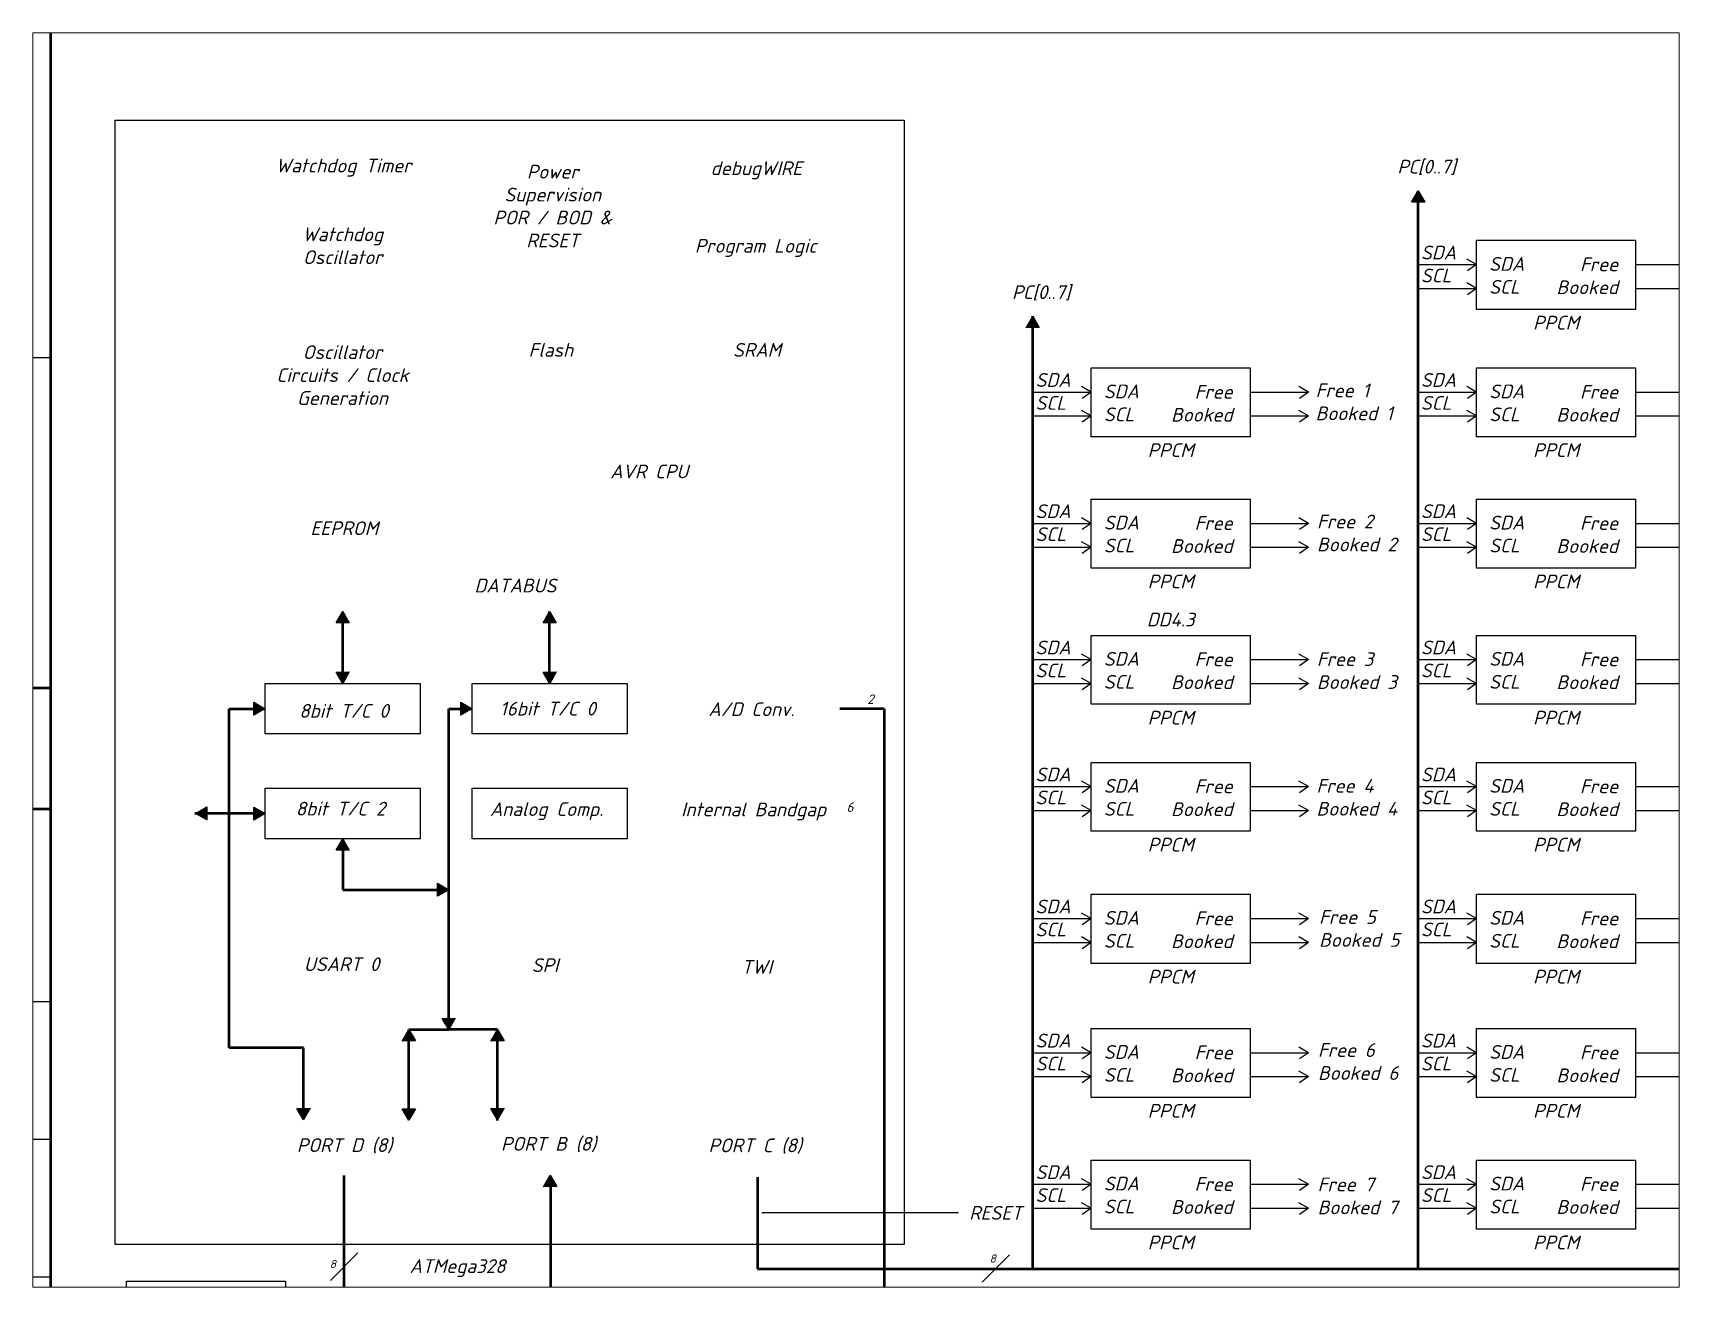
# Paper-space layout 'Лист2' of a CAD drawing. Header units: inches. Extents: x 1.05 to 9.45, y 0.8 to 7.2.
# The model-space entities are those that its viewports show. They can reach past a viewport. Long polylines and large blocks are cut down to what shows.
import ezdxf

# ---------------------------------------------------------------- set-up
doc = ezdxf.new("R2010")
doc.units = ezdxf.units.IN
doc.header["$MEASUREMENT"] = 0
doc.header["$XCLIPFRAME"] = 2
doc.styles.add('2.5', font='isocpeui.ttf', dxfattribs={"height": 2.5})
doc.styles.add('текст', font='isocpeui.ttf')
picture_1 = doc.add_image_def('image1.png', size_in_pixel=(1218, 1658))

# ---------------------------------------------------------------- blocks, each defined once
blk = doc.blocks.new('Стрелка шины')
h = blk.add_hatch(color=256)
h.dxf.hatch_style = 1
h.paths.add_polyline_path([(192.01, 90.27), (190.82, 92.32), (189.64, 90.27)])
for p, q in [((189.63, 90.25), (190.82, 92.32)), ((192.01, 90.27), (189.64, 90.27)), ((190.82, 92.32), (192.01, 90.27))]:
    blk.add_line(p, q)

msp = doc.modelspace()

# ---------------------------------------------------------------- hatches: boundary and pattern name
h = msp.add_hatch(color=256)
h.dxf.hatch_style = 1
h.paths.add_polyline_path([(361.18, 269.11), (360, 271.15), (358.82, 269.11)])
h = msp.add_hatch(color=256)
h.dxf.hatch_style = 1
h.paths.add_polyline_path([(291.18, 246.3), (290, 248.35), (288.82, 246.3)])

# ---------------------------------------------------------------- linework, layer by layer
at = {"lineweight": 50}
for p, q in [((99.58, 300.87), (111.58, 300.87)), ((360, 87.83), (360, 271.15)), ((290, 87.83), (290, 248.35)), ((164.65, 181.68), (164.65, 194.73)), ((202.24, 181.68), (202.24, 194.73)), ((99.58, 180.87), (111.58, 180.87)), ((144.01, 115.47), (144.01, 177.08)), ((144.01, 177.08), (150.56, 177.08)), ((183.91, 167.5), (183.91, 177.08)), ((183.91, 177.08), (188.15, 177.08)), ((263.03, 177.04), (254.94, 177.04)), ((263.03, 177.04), (263.03, 62.5)), ((183.91, 118.78), (183.91, 167.5)), ((99.58, 158.87), (111.58, 158.87)), ((150.56, 158.04), (137.82, 158.04)), ((164.65, 153.44), (164.65, 144.19)), ((164.65, 144.19), (183.91, 144.19)), ((176.67, 102.33), (176.67, 118.78)), ((176.67, 118.78), (183.91, 118.78)), ((192.78, 118.78), (183.91, 118.78)), ((192.78, 102.27), (192.78, 118.78)), ((157.54, 115.47), (144.01, 115.47)), ((157.54, 102.43), (157.54, 115.47)), ((164.88, 92.3), (164.88, 62.57)), ((202.41, 91.29), (202.41, 29.77)), ((239.97, 91.96), (239.97, 75.33)), ((290, 75.33), (290, 87.83)), ((360, 75.33), (360, 87.83)), ((239.97, 75.33), (427.5, 75.33))]:
    msp.add_line(p, q, dxfattribs=at)
for p, q in [((181.58, 300.87), (181.58, 300.87)), ((181.58, 300.87), (181.58, 300.87)), ((181.58, 300.87), (181.58, 300.87)), ((181.58, 300.87), (181.58, 300.87)), ((181.58, 300.87), (181.58, 300.87)), ((358.8, 269.08), (360, 271.15)), ((361.18, 269.11), (358.82, 269.11)), ((360, 271.15), (361.18, 269.11)), ((360, 257.74), (370.58, 257.74)), ((370.58, 257.74), (368.85, 258.74)), ((370.58, 257.74), (368.94, 256.6)), ((399.49, 257.74), (410.07, 257.74)), ((410.07, 257.74), (408.34, 258.74)), ((410.07, 257.74), (408.43, 256.6)), ((370.58, 253.4), (368.85, 254.4)), ((410.07, 253.4), (408.34, 254.4)), ((360, 253.4), (370.58, 253.4)), ((370.58, 253.4), (368.94, 252.26)), ((399.49, 253.4), (410.07, 253.4)), ((410.07, 253.4), (408.43, 252.26)), ((288.8, 246.28), (290, 248.35)), ((290, 248.35), (291.18, 246.3)), ((291.18, 246.3), (288.82, 246.3)), ((99.58, 240.87), (111.58, 240.87)), ((290, 234.59), (300.58, 234.59)), ((300.58, 234.59), (298.85, 235.59)), ((300.58, 234.59), (298.94, 233.45)), ((329.49, 234.59), (340.07, 234.59)), ((340.07, 234.59), (338.34, 235.59)), ((340.07, 234.59), (338.43, 233.45)), ((360, 234.59), (370.58, 234.59)), ((370.58, 234.59), (368.85, 235.59)), ((370.58, 234.59), (368.94, 233.45)), ((399.49, 234.59), (410.07, 234.59)), ((410.07, 234.59), (408.34, 235.59)), ((410.07, 234.59), (408.43, 233.45)), ((290, 230.25), (300.58, 230.25)), ((300.58, 230.25), (298.85, 231.25)), ((300.58, 230.25), (298.94, 229.11)), ((329.49, 230.25), (340.07, 230.25)), ((340.07, 230.25), (338.34, 231.25)), ((340.07, 230.25), (338.43, 229.11)), ((360, 230.25), (370.58, 230.25)), ((370.58, 230.25), (368.85, 231.25)), ((370.58, 230.25), (368.94, 229.11)), ((399.49, 230.25), (410.07, 230.25)), ((410.07, 230.25), (408.34, 231.25)), ((410.07, 230.25), (408.43, 229.11)), ((290, 210.74), (300.58, 210.74)), ((300.58, 210.74), (298.85, 211.74)), ((300.58, 210.74), (298.94, 209.6)), ((329.49, 210.74), (340.07, 210.74)), ((340.07, 210.74), (338.34, 211.74)), ((340.07, 210.74), (338.43, 209.6)), ((360, 210.74), (370.58, 210.74)), ((370.58, 210.74), (368.85, 211.74)), ((370.58, 210.74), (368.94, 209.6)), ((399.49, 210.74), (410.07, 210.74)), ((410.07, 210.74), (408.34, 211.74)), ((410.07, 210.74), (408.43, 209.6)), ((290, 206.4), (300.58, 206.4)), ((300.58, 206.4), (298.85, 207.4)), ((300.58, 206.4), (298.94, 205.26)), ((329.49, 206.4), (340.07, 206.4)), ((340.07, 206.4), (338.34, 207.4)), ((340.07, 206.4), (338.43, 205.26)), ((360, 206.4), (370.58, 206.4)), ((370.58, 206.4), (368.85, 207.4)), ((370.58, 206.4), (368.94, 205.26)), ((399.49, 206.4), (410.07, 206.4)), ((410.07, 206.4), (408.34, 207.4)), ((410.07, 206.4), (408.43, 205.26)), ((290, 185.99), (300.58, 185.99)), ((300.58, 185.99), (298.85, 186.99)), ((300.58, 185.99), (298.94, 184.85)), ((329.49, 185.99), (340.07, 185.99)), ((340.07, 185.99), (338.34, 186.99)), ((340.07, 185.99), (338.43, 184.85)), ((360, 185.99), (370.58, 185.99)), ((370.58, 185.99), (368.85, 186.99)), ((370.58, 185.99), (368.94, 184.85)), ((399.49, 185.99), (410.07, 185.99)), ((410.07, 185.99), (408.34, 186.99)), ((410.07, 185.99), (408.43, 184.85)), ((300.58, 181.65), (298.85, 182.65)), ((340.07, 181.65), (338.34, 182.65)), ((370.58, 181.65), (368.85, 182.65)), ((410.07, 181.65), (408.34, 182.65)), ((290, 181.65), (300.58, 181.65)), ((300.58, 181.65), (298.94, 180.52)), ((329.49, 181.65), (340.07, 181.65)), ((340.07, 181.65), (338.43, 180.52)), ((360, 181.65), (370.58, 181.65)), ((370.58, 181.65), (368.94, 180.52)), ((399.49, 181.65), (410.07, 181.65)), ((410.07, 181.65), (408.43, 180.52)), ((290, 162.92), (300.58, 162.92)), ((300.58, 162.92), (298.85, 163.92)), ((300.58, 162.92), (298.94, 161.78)), ((329.49, 162.92), (340.07, 162.92)), ((340.07, 162.92), (338.34, 163.92)), ((340.07, 162.92), (338.43, 161.78)), ((360, 162.92), (370.58, 162.92)), ((370.58, 162.92), (368.85, 163.92)), ((370.58, 162.92), (368.94, 161.78)), ((399.49, 162.92), (410.07, 162.92)), ((410.07, 162.92), (408.34, 163.92)), ((410.07, 162.92), (408.43, 161.78)), ((290, 158.58), (300.58, 158.58)), ((300.58, 158.58), (298.85, 159.58)), ((300.58, 158.58), (298.94, 157.44)), ((329.49, 158.58), (340.07, 158.58)), ((340.07, 158.58), (338.34, 159.58)), ((340.07, 158.58), (338.43, 157.44)), ((360, 158.58), (370.58, 158.58)), ((370.58, 158.58), (368.85, 159.58)), ((370.58, 158.58), (368.94, 157.44)), ((399.49, 158.58), (410.07, 158.58)), ((410.07, 158.58), (408.34, 159.58)), ((410.07, 158.58), (408.43, 157.44)), ((290, 138.95), (300.58, 138.95)), ((300.58, 138.95), (298.85, 139.95)), ((300.58, 138.95), (298.94, 137.81)), ((329.49, 138.95), (340.07, 138.95)), ((340.07, 138.95), (338.34, 139.95)), ((340.07, 138.95), (338.43, 137.81)), ((360, 138.95), (370.58, 138.95)), ((370.58, 138.95), (368.85, 139.95)), ((370.58, 138.95), (368.94, 137.81)), ((399.49, 138.95), (410.07, 138.95)), ((410.07, 138.95), (408.34, 139.95)), ((410.07, 138.95), (408.43, 137.81)), ((290, 134.61), (300.58, 134.61)), ((300.58, 134.61), (298.85, 135.61)), ((300.58, 134.61), (298.94, 133.47)), ((329.49, 134.61), (340.07, 134.61)), ((340.07, 134.61), (338.34, 135.61)), ((340.07, 134.61), (338.43, 133.47)), ((360, 134.61), (370.58, 134.61)), ((370.58, 134.61), (368.85, 135.61)), ((370.58, 134.61), (368.94, 133.47)), ((399.49, 134.61), (410.07, 134.61)), ((410.07, 134.61), (408.34, 135.61)), ((410.07, 134.61), (408.43, 133.47)), ((99.58, 123.87), (111.58, 123.87)), ((290, 114.59), (300.58, 114.59)), ((300.58, 114.59), (298.85, 115.59)), ((300.58, 114.59), (298.94, 113.45)), ((329.49, 114.59), (340.07, 114.59)), ((340.07, 114.59), (338.34, 115.59)), ((340.07, 114.59), (338.43, 113.45)), ((360, 114.59), (370.58, 114.59)), ((370.58, 114.59), (368.85, 115.59)), ((370.58, 114.59), (368.94, 113.45)), ((399.49, 114.59), (410.07, 114.59)), ((410.07, 114.59), (408.34, 115.59)), ((410.07, 114.59), (408.43, 113.45)), ((300.58, 110.25), (298.85, 111.25)), ((340.07, 110.25), (338.34, 111.25)), ((370.58, 110.25), (368.85, 111.25)), ((410.07, 110.25), (408.34, 111.25)), ((290, 110.25), (300.58, 110.25)), ((300.58, 110.25), (298.94, 109.11)), ((329.49, 110.25), (340.07, 110.25)), ((340.07, 110.25), (338.43, 109.11)), ((360, 110.25), (370.58, 110.25)), ((370.58, 110.25), (368.94, 109.11)), ((399.49, 110.25), (410.07, 110.25)), ((410.07, 110.25), (408.43, 109.11)), ((99.58, 98.87), (111.58, 98.87)), ((290, 90.68), (300.58, 90.68)), ((300.58, 90.68), (298.85, 91.68)), ((300.58, 90.68), (298.94, 89.54)), ((329.49, 90.68), (340.07, 90.68)), ((340.07, 90.68), (338.34, 91.68)), ((340.07, 90.68), (338.43, 89.54)), ((360, 90.68), (370.58, 90.68)), ((370.58, 90.68), (368.85, 91.68)), ((370.58, 90.68), (368.94, 89.54)), ((399.49, 90.68), (410.07, 90.68)), ((410.07, 90.68), (408.34, 91.68)), ((410.07, 90.68), (408.43, 89.54)), ((300.58, 86.34), (298.85, 87.34)), ((340.07, 86.34), (338.34, 87.34)), ((370.58, 86.34), (368.85, 87.34)), ((410.07, 86.34), (408.34, 87.34)), ((240.76, 85.59), (276.51, 85.59)), ((290, 86.34), (300.58, 86.34)), ((300.58, 86.34), (298.94, 85.2)), ((329.49, 86.34), (340.07, 86.34)), ((340.07, 86.34), (338.43, 85.2)), ((360, 86.34), (370.58, 86.34)), ((370.58, 86.34), (368.94, 85.2)), ((399.49, 86.34), (410.07, 86.34)), ((410.07, 86.34), (408.43, 85.2)), ((162.43, 73.24), (167.43, 78.24)), ((280.79, 72.89), (285.79, 77.89)), ((99.58, 73.87), (111.58, 73.87)), ((157.07, 66.12), (162.07, 71.12))]:
    msp.add_line(p, q)
msp.add_lwpolyline([(111.58, 13.87), (506.58, 13.87), (506.58, 300.87), (111.58, 300.87)], close=True, dxfattribs=at)
for points in [[(370.58, 262.15), (399.49, 262.15), (399.49, 249.61), (370.58, 249.61)], [(300.58, 238.99), (329.49, 238.99), (329.49, 226.46), (300.58, 226.46)], [(370.58, 238.99), (399.49, 238.99), (399.49, 226.46), (370.58, 226.46)], [(300.58, 215.15), (329.49, 215.15), (329.49, 202.62), (300.58, 202.62)], [(370.58, 215.15), (399.49, 215.15), (399.49, 202.62), (370.58, 202.62)], [(300.58, 190.4), (329.49, 190.4), (329.49, 177.87), (300.58, 177.87)], [(370.58, 190.4), (399.49, 190.4), (399.49, 177.87), (370.58, 177.87)], [(150.56, 181.68), (178.74, 181.68), (178.74, 172.48), (150.56, 172.48)], [(188.15, 181.68), (216.33, 181.68), (216.33, 172.48), (188.15, 172.48)], [(300.58, 167.33), (329.49, 167.33), (329.49, 154.8), (300.58, 154.8)], [(370.58, 167.33), (399.49, 167.33), (399.49, 154.8), (370.58, 154.8)], [(150.56, 162.64), (178.74, 162.64), (178.74, 153.44), (150.56, 153.44)], [(188.15, 162.64), (216.33, 162.64), (216.33, 153.44), (188.15, 153.44)], [(300.58, 143.36), (329.49, 143.36), (329.49, 130.82), (300.58, 130.82)], [(370.58, 143.36), (399.49, 143.36), (399.49, 130.82), (370.58, 130.82)], [(300.58, 119), (329.49, 119), (329.49, 106.46), (300.58, 106.46)], [(370.58, 119), (399.49, 119), (399.49, 106.46), (370.58, 106.46)], [(300.58, 95.09), (329.49, 95.09), (329.49, 82.56), (300.58, 82.56)], [(370.58, 95.09), (399.49, 95.09), (399.49, 82.56), (370.58, 82.56)], [(125.37, 73.08), (154.27, 73.08), (154.27, 57.5), (125.37, 57.5)]]:
    msp.add_lwpolyline(points, close=True)

# ---------------------------------------------------------------- block references
for p in [(-26.17, 102.41), (11.42, 102.41), (-26.17, 61.12), (-14.15, 26.46), (1.96, 26.46), (11.51, 0)]:
    msp.add_blockref('Стрелка шины', p)
for p, rotation in [((355.48, 274), 180), ((393.07, 274), 180), ((359.91, 160.43), 150), ((397.52, 160.43), 150), ((-71.46, 174.7), 329.9999999999999), ((359.91, 141.38), 150), ((393.28, 127.54), 150), ((374.73, 211.1), 180), ((348.36, 194.74), 180), ((367.49, 194.65), 180), ((383.6, 194.74), 180)]:
    msp.add_blockref('Стрелка шины', p, dxfattribs=dict(rotation=rotation))

# ---------------------------------------------------------------- texts
at = {"color": 0, "linetype": 'ByBlock', "ltscale": 100, "style": '2.5'}
for s, insert, char_height, width, attachment_point in [('Watchdog Timer', (164.82, 275.35), 2.5, 25.8307, 5), ('Power Supervision \\PPOR / BOD & RESET', (202.8, 268.37), 2.5, 25.8307, 5), ('debugWIRE', (239.78, 274.87), 2.5, 25.8307, 5), ('PС[0..7]', (361.53, 275.4), 2.5, 42.1571, 5), ('Watchdog Oscillator', (164.66, 261.16), 2.5, 25.8307, 5), ('Program Logic', (239.67, 260.78), 2.5, 25.8307, 5), ('\\pxr1.27477;SDA\\PSCL', (360.49, 261.18), 2.5, 52.5465, 1), ('\\pxr1.27477;SDA\\PSCL', (372.88, 259.11), 2.5, 52.5465, 1), ('\\pxr1.27477;Free\\PBooked', (399.49, 259.04), 2.5, 52.5465, 3), ('PС[0..7]', (291.53, 252.6), 2.5, 42.1571, 5), ('PPCM', (385.04, 247.19), 2.5, 28.9046, 5), ('Oscillator Circuits / Clock Generation', (164.61, 237.67), 2.5, 25.8307, 5), ('Flash', (202.46, 242.24), 2.5, 25.8307, 5), ('SRAM', (239.9, 242.24), 2.5, 25.8307, 5), ('\\pxr1.27477;SDA\\PSCL', (290.49, 238.03), 2.5, 52.5465, 1), ('\\pxr1.27477;SDA\\PSCL', (360.49, 238.03), 2.5, 52.5465, 1), ('\\pxr1.27477;SDA\\PSCL', (302.88, 235.96), 2.5, 52.5465, 1), ('\\pxr1.27477;Free\\PBooked', (329.49, 235.89), 2.5, 52.5465, 3), ('\\pxr1.27477,ql;Free 1\\PBooked 1', (393.91, 236.14), 2.5, 52.5465, 3), ('\\pxr1.27477;SDA\\PSCL', (372.88, 235.96), 2.5, 52.5465, 1), ('\\pxr1.27477;Free\\PBooked', (399.49, 235.89), 2.5, 52.5465, 3), ('PPCM', (315.04, 224.04), 2.5, 28.9046, 5), ('PPCM', (385.04, 224.04), 2.5, 28.9046, 5), ('AVR CPU', (220.32, 220.16), 2.5, 25.8307, 5), ('\\pxr1.27477;SDA\\PSCL', (290.49, 214.19), 2.5, 52.5465, 1), ('\\pxr1.27477,ql;Free 2\\PBooked 2', (394.16, 212.32), 2.5, 52.5465, 3), ('\\pxr1.27477;SDA\\PSCL', (360.49, 214.19), 2.5, 52.5465, 1), ('EEPROM', (164.94, 209.85), 2.5, 25.8307, 5), ('\\pxr1.27477;SDA\\PSCL', (302.88, 212.12), 2.5, 52.5465, 1), ('\\pxr1.27477;Free\\PBooked', (329.49, 212.04), 2.5, 52.5465, 3), ('\\pxr1.27477;SDA\\PSCL', (372.88, 212.12), 2.5, 52.5465, 1), ('\\pxr1.27477;Free\\PBooked', (399.49, 212.04), 2.5, 52.5465, 3), ('DATABUS', (196.02, 199.43), 2.5, 25.8307, 5), ('PPCM', (315.04, 200.19), 2.5, 28.9046, 5), ('PPCM', (385.04, 200.19), 2.5, 28.9046, 5), ('DD4.3', (315.04, 193.26), 2.5, 28.9046, 5), ('\\pxr1.27477;SDA\\PSCL', (290.49, 189.44), 2.5, 52.5465, 1), ('\\pxr1.27477;SDA\\PSCL', (360.49, 189.44), 2.5, 52.5465, 1), ('\\pxr1.27477;SDA\\PSCL', (302.88, 187.37), 2.5, 52.5465, 1), ('\\pxr1.27477;Free\\PBooked', (329.49, 187.3), 2.5, 52.5465, 3), ('\\pxr1.27477,ql;Free 3\\PBooked 3', (394.14, 187.33), 2.5, 52.5465, 3), ('\\pxr1.27477;SDA\\PSCL', (372.88, 187.37), 2.5, 52.5465, 1), ('\\pxr1.27477;Free\\PBooked', (399.49, 187.3), 2.5, 52.5465, 3), ('\\A1;{\\H0.7x;\\S2^ ;}', (260.54, 177.57), 2.5, 25.8307, 5), ('8bit T/C 0', (164.89, 176.68), 2.5, 25.8307, 5), ('16bit T/C 0', (201.92, 177.08), 2.5, 25.8307, 5), ('A/D Conv.', (238.89, 176.97), 2.5, 25.8307, 5), ('PPCM', (315.04, 175.44), 2.5, 28.9046, 5), ('PPCM', (385.04, 175.44), 2.5, 28.9046, 5), ('\\pxr1.27477;SDA\\PSCL', (290.49, 166.37), 2.5, 52.5465, 1), ('\\pxr1.27477;SDA\\PSCL', (360.49, 166.37), 2.5, 52.5465, 1), ('\\pxr1.27477;SDA\\PSCL', (302.88, 164.3), 2.5, 52.5465, 1), ('\\pxr1.27477;Free\\PBooked', (329.49, 164.23), 2.5, 52.5465, 3), ('\\pxr1.27477,ql;Free 4\\PBooked 4', (394.07, 164.32), 2.5, 52.5465, 3), ('\\pxr1.27477;SDA\\PSCL', (372.88, 164.3), 2.5, 52.5465, 1), ('\\pxr1.27477;Free\\PBooked', (399.49, 164.23), 2.5, 52.5465, 3), ('8bit T/C 2', (164.26, 158.92), 2.5, 25.8307, 5), ('Analog Comp.', (201.69, 158.46), 2.5, 25.8307, 5), ('Internal Bandgap', (239.29, 158.4), 2.5, 25.8307, 5), ('\\A1;{\\H0.7x;\\S6^ ;}', (256.8, 157.98), 2.5, 25.8307, 5), ('PPCM', (315.04, 152.37), 2.5, 28.9046, 5), ('PPCM', (385.04, 152.37), 2.5, 28.9046, 5), ('\\pxr1.27477;SDA\\PSCL', (290.49, 142.39), 2.5, 52.5465, 1), ('\\pxr1.27477;SDA\\PSCL', (360.49, 142.39), 2.5, 52.5465, 1), ('\\pxr1.27477;SDA\\PSCL', (302.88, 140.33), 2.5, 52.5465, 1), ('\\pxr1.27477;Free\\PBooked', (329.49, 140.25), 2.5, 52.5465, 3), ('\\pxr1.27477,ql;Free 5\\PBooked 5', (394.54, 140.49), 2.5, 52.5465, 3), ('\\pxr1.27477;SDA\\PSCL', (372.88, 140.33), 2.5, 52.5465, 1), ('\\pxr1.27477;Free\\PBooked', (399.49, 140.25), 2.5, 52.5465, 3), ('USART 0', (164.46, 130.66), 2.5, 25.8307, 5), ('SPI', (201.41, 130.49), 2.5, 25.8307, 5), ('TWI', (239.85, 130.17), 2.5, 25.8307, 5), ('PPCM', (315.04, 128.4), 2.5, 28.9046, 5), ('PPCM', (385.04, 128.4), 2.5, 28.9046, 5), ('\\pxr1.27477;SDA\\PSCL', (290.49, 118.03), 2.5, 52.5465, 1), ('\\pxr1.27477;SDA\\PSCL', (360.49, 118.03), 2.5, 52.5465, 1), ('\\pxr1.27477;SDA\\PSCL', (302.88, 115.97), 2.5, 52.5465, 1), ('\\pxr1.27477;Free\\PBooked', (329.49, 115.89), 2.5, 52.5465, 3), ('\\pxr1.27477,ql;Free 6\\PBooked 6', (394.34, 116.32), 2.5, 52.5465, 3), ('\\pxr1.27477;SDA\\PSCL', (372.88, 115.97), 2.5, 52.5465, 1), ('\\pxr1.27477;Free\\PBooked', (399.49, 115.89), 2.5, 52.5465, 3), ('PPCM', (315.04, 104.04), 2.5, 28.9046, 5), ('PPCM', (385.04, 104.04), 2.5, 28.9046, 5), ('PORT D (8)', (165, 97.68), 2.5, 25.8307, 5), ('PORT B (8)', (202.06, 97.92), 2.5, 25.8307, 5), ('PORT C (8)', (239.58, 97.63), 2.5, 25.8307, 5), ('\\pxr1.27477;SDA\\PSCL', (290.49, 94.13), 2.5, 52.5465, 1), ('\\pxr1.27477;SDA\\PSCL', (360.49, 94.13), 2.5, 52.5465, 1), ('\\pxr1.27477;SDA\\PSCL', (302.88, 92.06), 2.5, 52.5465, 1), ('\\pxr1.27477;Free\\PBooked', (329.49, 91.98), 2.5, 52.5465, 3), ('\\pxr1.27477,ql;Free 7\\PBooked 7', (394.28, 91.91), 2.5, 52.5465, 3), ('\\pxr1.27477;SDA\\PSCL', (372.88, 92.06), 2.5, 52.5465, 1), ('\\pxr1.27477;Free\\PBooked', (399.49, 91.98), 2.5, 52.5465, 3), ('RESET', (283.24, 85.49), 2.5, 25.8307, 5), ('PPCM', (315.04, 80.13), 2.5, 28.9046, 5), ('PPCM', (385.04, 80.13), 2.5, 28.9046, 5), ('\\A1;8', (282.72, 77.2), 1.5, 25.8307, 5), ('\\A1;8', (162.87, 76.2), 1.5, 25.8307, 5), ('ATMega328', (185.52, 75.45), 2.5, 42.1571, 5), ('\\A1;2', (159.03, 70.7), 1.5, 25.8307, 5)]:
    msp.add_mtext(s, dxfattribs=dict(at, insert=insert, char_height=char_height, width=width, attachment_point=attachment_point))
at = {"style": 'текст'}
for tag in ['27', '28', '29']:
    msp.add_attdef(tag, (181.58, 300.87), '', height=0.00000522, dxfattribs=at)

# ---------------------------------------------------------------- pictures from other files: only their frames are drawn
image = msp.add_image(picture_1, insert=(120.61, 72.61), size_in_units=(165.56, 225.37), dxfattribs=dict(fade=4))
image.set_boundary_path([(19.34, 102.66), (1073.7, 1605.04)])
image.dxf.flags = 15

psp = doc.layouts.new('Лист2')

# ---------------------------------------------------------------- viewports
at = {"layer": '0'}
psp.add_viewport(center=(5.25, 4), size=(8.4, 6.4), view_center_point=(257.8876, 185.9208), view_height=227.807812, dxfattribs=at)

doc.saveas('drawing.dxf')
